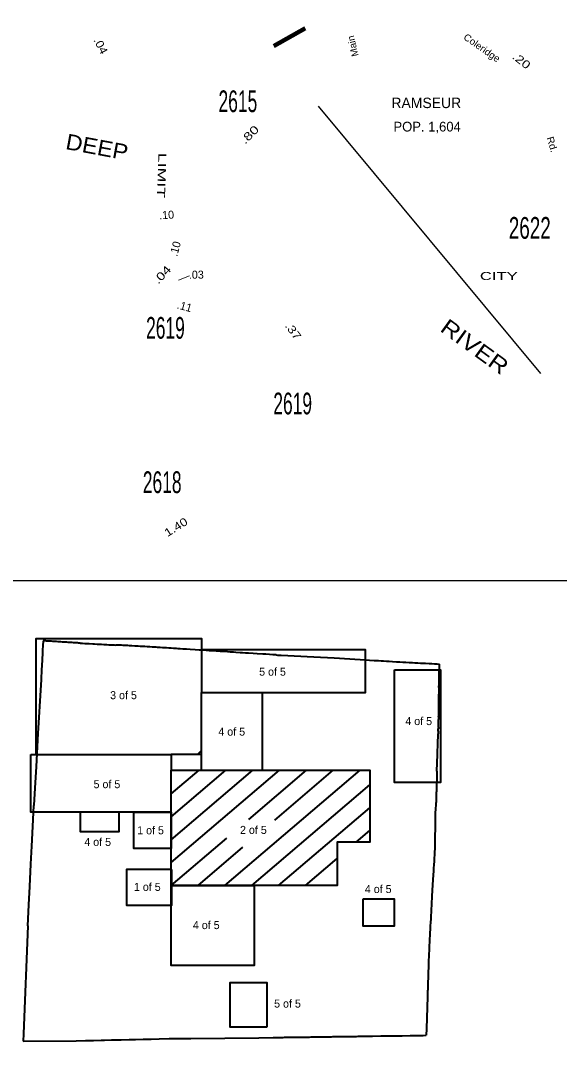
# Model space of a CAD drawing. Extents: x 370874 to 592082, y 190482 to 376297.
# Drawn here: x 567797 to 575530, y 270234 to 285292 of the extents above; entities that cross this region are included whole.
import ezdxf
from ezdxf.enums import TextEntityAlignment as Align

# ---------------------------------------------------------------- set-up
doc = ezdxf.new("R2010")
doc.units = 0
doc.header["$LTSCALE"] = 46
for name, color, linetype, lineweight in [('16', 7, 'Continuous', 53), ('20', 7, 'Continuous', 40), ('23', 7, 'Continuous', 25), ('31', 7, 'Continuous', 25), ('34', 7, 'Continuous', 25), ('40', 7, 'Continuous', 13), ('52', 7, 'Continuous', 25), ('58', 7, 'Continuous', 120), ('63', 7, 'Continuous', 25)]:
    doc.layers.add(name, color=color, linetype=linetype, lineweight=lineweight)
doc.layers.add('37', color=7, linetype='Continuous')
doc.layers.add('57', color=7, linetype='Continuous')

msp = doc.modelspace()

# ---------------------------------------------------------------- linework, layer by layer
at = {"layer": '20'}
for p, q in [((569136.01, 276326.46), (569158.71, 276325.46)), ((570391.06, 276254.98), (570391.06, 275644.64)), ((571265.84, 275644.64), (571265.84, 274527.11)), ((570391.05, 274752.73), (569957.57, 274752.73)), ((570391.05, 274809.05), (570332.9, 274752.73)), ((570391.05, 274527.11), (570391.05, 274752.73)), ((569957.57, 274527.11), (570391.05, 274527.11)), ((569957.57, 273922.52), (569957.57, 274527.11)), ((569957.57, 273200.35), (571515.29, 274527.11)), ((569957.57, 273528.74), (571129.73, 274527.11)), ((569957.57, 273857.13), (570744.18, 274527.11)), ((569957.57, 274185.52), (570358.62, 274527.11)), ((570391.05, 274527.11), (571265.84, 274527.11)), ((570728.68, 272871.96), (572671.96, 274527.11)), ((571071.33, 273820.58), (571900.85, 274527.11)), ((571444.84, 273810.32), (572286.4, 274527.11)), ((571114.24, 272871.96), (572810.83, 274316.99)), ((569957.57, 272871.96), (569957.57, 273922.52)), ((571499.8, 272871.96), (572810.83, 273988.6)), ((572617.01, 273495.13), (572810.83, 273660.21)), ((569957.57, 272871.96), (570754.31, 273550.57)), ((570343.13, 272871.96), (570987.22, 273420.55)), ((571885.35, 272871.96), (572339.44, 273258.71)), ((567896.3, 272289.8), (567832.02, 270737.35)), ((567832.02, 270737.35), (567827.83, 270636.08)), ((567827.83, 270636.08), (568588.8, 270641.07)), ((570239.76, 270674.42), (571213.71, 270683.21)), ((571213.71, 270683.21), (571423.94, 270686.73))]:
    msp.add_line(p, q, dxfattribs=at)
for points in [[(568017.31, 274752.73), (568017.31, 276418.36), (570391.06, 276418.36), (570391.06, 276254.98)], [(568114.53, 276355.36), (568113.71, 276336.32), (568111.89, 276301.59), (568109.43, 276272.5), (568108.65, 276242.94), (568106.94, 276213.08), (568105.15, 276180.93), (568103.29, 276145.74), (568101.87, 276119), (568100.41, 276090.97), (568098.73, 276055.18), (568096.64, 276017.39), (568094.95, 275982.34), (568093.38, 275951.27), (568091.97, 275920.2), (568090.05, 275884.77), (568088.02, 275844.25), (568087.07, 275828.48), (568086.55, 275815.83), (568085.58, 275796.03), (568084.7, 275777.9), (568083.99, 275762.13), (568083.24, 275754.6)], [(568116.32, 276386.3), (568115.65, 276373.26), (568114.94, 276363.91), (568114.53, 276355.36)], [(568173.82, 276382.6), (568164.07, 276383.23), (568149.68, 276384.01), (568133.23, 276385.03), (568123.11, 276385.91), (568116.32, 276386.3)], [(568349.23, 276371.94), (568331.4, 276372.98), (568306.72, 276374.47), (568279.68, 276376.29), (568256.3, 276377.63), (568237.88, 276378.83), (568213.51, 276380.09), (568191.8, 276381.56), (568173.82, 276382.6)], [(568369.94, 276370.64), (568360.12, 276371.28), (568349.23, 276371.94)], [(568585.39, 276356.78), (568572.44, 276357.62), (568552.11, 276358.9), (568534.89, 276359.79), (568515.32, 276361.15), (568493.92, 276362.54), (568475.42, 276363.65), (568457.06, 276364.85), (568436.5, 276366.23), (568410.99, 276368.26), (568392.48, 276369.24), (568369.94, 276370.64)], [(568646.25, 276353.42), (568623.63, 276354.44), (568609.08, 276355.45), (568595.6, 276356.21), (568585.39, 276356.78)], [(568646.25, 276353.42), (568684.03, 276351.37), (568715.16, 276349.49)], [(568715.16, 276349.49), (568740.75, 276347.99), (568776.91, 276345.82), (568831.63, 276342.63)], [(568831.63, 276342.63), (568852.57, 276341.19), (568894.67, 276338.86), (568928.55, 276337.01), (568945.91, 276336.55)], [(568945.91, 276336.55), (568955.2, 276335.73), (568990.37, 276334.03), (569005.29, 276333.14)], [(569005.29, 276333.14), (569031.25, 276331.79), (569060.87, 276330.16), (569072.52, 276329.77)], [(569072.52, 276329.77), (569102.44, 276328.14), (569117.59, 276327.47), (569136.01, 276326.46)], [(569231.79, 276321.92), (569211.31, 276322.82), (569184.67, 276324.25), (569158.71, 276325.46)], [(569282.36, 276319.48), (569266.29, 276320.31), (569241.31, 276321.41), (569231.79, 276321.92)], [(569316.46, 276317.94), (569305.88, 276318.39), (569282.36, 276319.48)], [(569384.22, 276314.93), (569357.12, 276316), (569332.75, 276317.18), (569316.46, 276317.94)], [(569473.37, 276309.37), (569435.23, 276311.72), (569392.38, 276314.59), (569384.22, 276314.93)], [(569609.33, 276300.92), (569580.01, 276302.78), (569545, 276304.87), (569509.75, 276306.95), (569480.9, 276308.88), (569473.37, 276309.37)], [(569740.17, 276292.88), (569713.23, 276294.46), (569684.45, 276296.09), (569647.75, 276298.34), (569609.33, 276300.92)], [(569888.07, 276283.36), (569865.85, 276284.89), (569830.98, 276287.05), (569798.02, 276289.11), (569761.95, 276291.28), (569740.17, 276292.88)], [(570008.65, 276276.14), (569989.08, 276277.16), (569954.75, 276279.39), (569922.94, 276281.36), (569888.07, 276283.36)], [(570055.72, 276272.69), (570031.79, 276274.59), (570008.65, 276276.14)], [(571465.5, 276183.13), (571417.52, 276185.92), (571369.59, 276189.09), (571318.45, 276192.33), (571273.64, 276195.13), (571194.23, 276200.11), (571135.64, 276203.91), (571069.18, 276208.2), (571024.06, 276211.01), (570983.59, 276213.53), (570947.16, 276215.85), (570887.19, 276219.63), (570851.6, 276221.96), (570805.5, 276224.91), (570764.96, 276227.44), (570718.92, 276230.4), (570661.39, 276234.12), (570603.31, 276237.78), (570561.32, 276240.45), (570501.04, 276244.31), (570460.88, 276246.99), (570413.93, 276250.01), (570357.08, 276253.59), (570301.98, 276257.1), (570227.67, 276261.67), (570177.98, 276264.81), (570124.87, 276268.04), (570084.17, 276270.56), (570055.72, 276272.69)], [(571265.84, 275644.64), (572747.16, 275644.64), (572747.16, 276254.98), (570391.06, 276254.98)], [(571465.5, 276183.13), (571485.33, 276182.32), (571535.57, 276179), (572005.72, 276154.87), (572299.34, 276139.99), (572670.21, 276117.67), (572875.42, 276105.08)], [(572875.42, 276105.08), (572905.19, 276103.21), (572935.5, 276101.5), (572974.48, 276099.26), (573008.52, 276097.06), (573052.6, 276094.7), (573091.43, 276092.23), (573137.34, 276089.55), (573196.2, 276086.15), (573241.27, 276083.24), (573283.53, 276081.05), (573327.69, 276078.61), (573374.67, 276075.84), (573422.1, 276073.45), (573459.11, 276071.15), (573502.06, 276068.8), (573538.45, 276066.88), (573577.12, 276064.88), (573610.47, 276062.98), (573663.86, 276059.94), (573701.69, 276058.01), (573741.75, 276055.68), (573778.21, 276053.76), (573811.95, 276051.64)], [(573805.56, 275709.1), (573804.96, 275727.05), (573805.78, 275763.03), (573806.42, 275794.06), (573807.1, 275822.8), (573808.03, 275870.06), (573808.35, 275891.18), (573808.72, 275908.03), (573809.36, 275931.35), (573809.75, 275950.79), (573810.5, 275986.54), (573811.33, 276022.38), (573811.81, 276045.09), (573811.95, 276051.64)], [(568083.24, 275754.6), (568082.94, 275752.91), (568041.54, 275054.19), (568014.8, 274580.71), (567996.11, 274269.3), (567981.84, 274024.57), (567981.86, 274022.26)], [(570391.05, 274752.73), (570391.05, 275644.64), (571265.84, 275644.64)], [(573800.46, 275291.34), (573800.79, 275305.58), (573800.85, 275323.95), (573801.2, 275351.23), (573801.71, 275378.21), (573802.06, 275406.56), (573802.39, 275430.41), (573802.87, 275453.95), (573803.07, 275482.53), (573803.5, 275509.36), (573804.06, 275533.44), (573804.17, 275559.12), (573804.64, 275582.29), (573804.99, 275608.43), (573805.55, 275632.81), (573805.96, 275657.57), (573806.03, 275678.46), (573806.39, 275696.59), (573805.56, 275709.1)], [(573800.46, 275291.34), (573800.4, 275283.87), (573799.89, 275275.94), (573799.9, 275267.49)], [(573794.47, 275087.97), (573794.96, 275102.75), (573795.3, 275116.46), (573795.82, 275125.76)], [(573796.15, 275139.09), (573795.94, 275131.78), (573795.82, 275125.76)], [(573796.15, 275139.09), (573796.55, 275153.04), (573797.18, 275176.2), (573798.05, 275200.97), (573798.88, 275221.39), (573799.77, 275249.12), (573799.89, 275255.22)], [(573799.9, 275267.49), (573800.09, 275261.77), (573799.89, 275255.22)], [(573776.2, 274514.92), (573783.73, 274754.01), (573784.6, 274778.93), (573785.23, 274802.47), (573786.07, 274824.18), (573787.14, 274855.12), (573787.78, 274880.49), (573788.83, 274908.99), (573789.57, 274937.18), (573790.54, 274966.82), (573791.22, 274987.16), (573791.66, 275005.38), (573792.55, 275022.67), (573793.04, 275048.27)], [(573794.47, 275087.97), (573794.09, 275076.92), (573793.72, 275067.78), (573793.49, 275056.66), (573793.04, 275048.27)], [(567937.16, 274752.73), (569957.57, 274752.73), (569957.57, 274527.11)], [(568568.16, 273922.52), (567937.16, 273922.52), (567937.16, 274752.73)], [(571265.84, 274527.11), (572810.83, 274527.11), (572810.83, 273495.13), (572339.44, 273495.13), (572339.44, 272871.96), (570989.42, 272871.96), (569957.57, 272871.96)], [(573776.2, 274514.92), (573776.13, 274506.3), (573775.99, 274487.17), (573775.59, 274464.39), (573774.55, 274436.81), (573773.44, 274408.99), (573772.42, 274384.54), (573771.87, 274361), (573771.18, 274339.51), (573770.49, 274318.32), (573769.5, 274298.14), (573769.23, 274281.3), (573768.47, 274261.71), (573767.89, 274244.35), (573767.36, 274223.92), (573766.44, 274202.59), (573765.93, 274184.3), (573765.32, 274164.19), (573764.45, 274138.51), (573763.83, 274116.8), (573763.3, 274095.08), (573762.37, 274073.51), (573761.67, 274049.9), (573761.05, 274027.57), (573755.87, 273974.11)], [(567896.3, 272289.8), (567910.93, 272594.08), (567911.09, 272594.16), (567924.07, 272856.19), (567940.03, 273175.88), (567952.77, 273437.22), (567966.78, 273716), (567981.86, 274022.26)], [(569957.57, 273922.52), (569210.74, 273922.52), (568568.16, 273922.52)], [(568648.31, 273922.52), (568648.31, 273645.94), (569210.74, 273645.94), (569210.74, 273922.52)], [(573755.87, 273974.11), (573751.79, 273910.43), (573751.53, 273890.7), (573751.17, 273868.75), (573750.96, 273858.08), (573750.73, 273831.79), (573750.31, 273809.77), (573750, 273782.03), (573749.63, 273758.48), (573749.28, 273723.59), (573749.04, 273707.66), (573748.69, 273687.46), (573748.22, 273658.13), (573747.5, 273612.18), (573746.99, 273563.26), (573746.37, 273533.31), (573746.17, 273513.2), (573745.93, 273484.08), (573745.54, 273466.71), (573745.66, 273462.82), (573745.04, 273433.26), (573745, 273412.99), (573744.85, 273400.79), (573743.84, 273384.18), (573742.35, 273362.25), (573741.57, 273346.4), (573739.32, 273312.88), (573736.29, 273262.45), (573734.2, 273230.07), (573733.42, 273213.16), (573730.67, 273172.25), (573730.4, 273165.09), (573727.82, 273125.93), (573727.3, 273116.33), (573725.22, 273085.1), (573724.44, 273067.5), (573722.25, 273032.46), (573721.5, 273019.89), (573719.94, 273001.68), (573719.21, 272994.3), (573718.73, 272976.92), (573718.4, 272970.52), (573717.71, 272957.19), (573716.05, 272934.72), (573715.38, 272923.82), (573714.2, 272903.71), (573712.51, 272875.37), (573710.6, 272845.59), (573709.42, 272826.16), (573706.71, 272779.15), (573704.03, 272736.8), (573703.62, 272731.01), (573701.05, 272681.49), (573698.65, 272634.02), (573695.78, 272585.04), (573693.28, 272535.07), (573690.64, 272486.69), (573688.16, 272439.22), (573685.67, 272389.39), (573682.72, 272339.95), (573680.3, 272290.43), (573677.59, 272242.68)], [(573677.59, 272242.68), (573676.63, 272222.13), (573675.78, 272205.98), (573675.53, 272188.68), (573674.1, 272164.23), (573672.59, 272140.99), (573670.83, 272112.58), (573669.93, 272088.8), (573668.67, 272067.4), (573667.87, 272047.59), (573666.09, 272016.12), (573664.31, 271985.35), (573662.67, 271951.74), (573661.56, 271929.12), (573660.02, 271900.7), (573658.14, 271865.2), (573657.52, 271836.55), (573656.52, 271807.67), (573655.41, 271787.18), (573655.24, 271770.49), (573654.48, 271744.13), (573653.61, 271712.05), (573652.63, 271686.52), (573652.3, 271669.91), (573651.66, 271650.86), (573651.01, 271629.45), (573649.84, 271597.99), (573648.62, 271571.78), (573648.19, 271550.14), (573647.76, 271541.3), (573646.39, 271488.65), (573645.41, 271463.5), (573644.85, 271444.99), (573644.2, 271424.56), (573643.46, 271401.63), (573643, 271388.22), (573642.7, 271375.72), (573641.89, 271353.32), (573641.12, 271325.74), (573640.26, 271295.65), (573639.18, 271266.23), (573638.17, 271235.68), (573637.96, 271225.24), (573635.81, 271168.32), (573634.81, 271128.32), (573634.16, 271107.14), (573633.37, 271062.02), (573631.48, 271024.93), (573630.69, 270965.87), (573628.51, 270918.33), (573627.23, 270866.28), (573625.4, 270812.34), (573624.57, 270787.72), (573623.16, 270741.86), (573622.57, 270718.01)], [(568588.8, 270641.07), (568724.02, 270643.92), (568840.92, 270646), (568947.91, 270648.55), (568999.12, 270649.48), (569099.62, 270652.07), (569236.22, 270654.66), (569354.88, 270657.32), (569444.02, 270659.67), (569555.97, 270662.03), (569666.54, 270664.36), (569782.99, 270667.13), (569928.61, 270670.62), (570006.45, 270672.38)], [(570006.45, 270672.38), (570239.07, 270674.43), (570239.15, 270674.43), (570239.76, 270674.42)], [(571423.94, 270686.73), (571426.27, 270686.89), (571443.04, 270687.08), (571450.29, 270687.03), (571472, 270687.49), (571495.33, 270687.87), (571515.37, 270688.11), (571540.53, 270688.54), (571566.37, 270688.9), (571586.34, 270689.21), (571626.05, 270689.71), (571631.46, 270689.59), (571655.32, 270690.11), (571676.43, 270690.35), (571706.45, 270690.67), (571721.78, 270690.87), (571749.29, 270691.37), (571765.14, 270691.56), (571794.19, 270691.97), (571809.73, 270692.24), (571830.54, 270692.41), (571854.85, 270692.7), (571880.54, 270693.13), (571899.82, 270693.38), (571930.46, 270693.85), (571944.79, 270693.9), (571968.2, 270694.35), (571990.07, 270694.66), (572016.52, 270695.01), (572034.43, 270695.34), (572056.46, 270695.5), (572079.55, 270695.87), (572104.7, 270696.15), (572123.53, 270696.56), (572150.74, 270696.9), (572168.95, 270697.16), (572196.62, 270697.43), (572214.15, 270697.76), (572229.78, 270698.03), (572258.82, 270698.44), (572279.86, 270698.76), (572303.79, 270699.05), (572325.89, 270699.35), (572348.45, 270699.58), (572393.19, 270700.26), (572438.39, 270700.86), (572462.55, 270701.31), (572483.28, 270701.62), (572507.29, 270701.91), (572528.64, 270702.22), (572557.82, 270702.63), (572573.53, 270702.9), (572600.28, 270703.17), (572618.5, 270703.43), (572645.48, 270703.85), (572663.62, 270704.03), (572685.72, 270704.41), (572708.97, 270704.71), (572731.15, 270705.01), (572754.24, 270705.24), (572782.75, 270705.72), (572799.59, 270705.99), (572823.84, 270706.43), (572841.32, 270706.75)], [(572841.32, 270706.75), (572851.65, 270706.89), (572968.11, 270708.75), (573169.31, 270711.35), (573275.25, 270712.65), (573392.1, 270714.5), (573414.88, 270714.53), (573490.87, 270715.62), (573576.3, 270716.98), (573622.57, 270718.01)]]:
    msp.add_lwpolyline(points, dxfattribs=at)
for points in [[(573163.36, 275967.66), (573825.51, 275967.66), (573825.51, 274348.98), (573163.36, 274348.98)], [(569421.06, 273922.52), (569957.57, 273922.52), (569957.57, 273402.77), (569421.06, 273402.77)], [(569963.75, 273101.35), (569312.8, 273101.35), (569312.8, 272587.01), (569963.75, 272587.01)], [(569957.57, 272871.96), (571151.27, 272871.96), (571151.27, 271719.95), (569957.57, 271719.95)], [(572716.03, 272679.42), (573160.56, 272679.42), (573160.56, 272288.64), (572716.03, 272288.64)], [(571332.38, 270833.79), (570805.36, 270833.79), (570805.36, 271474.9), (571332.38, 271474.9)]]:
    msp.add_lwpolyline(points, close=True, dxfattribs=at)
at = {"layer": '31'}
msp.add_line((572070.45, 284068.77), (575265.2, 280224.96), dxfattribs=at)
at = {"layer": '40'}
msp.add_line((570220.02, 281629.67), (570060.55, 281567.08), dxfattribs=at)
at = {"layer": '58'}
msp.add_line((571433.08, 284932.87), (571879.54, 285190.64), dxfattribs=at)
at = {"layer": '58', "lineweight": 13}
msp.add_line((571825.03, 285163.73), (571463.91, 284955.24), dxfattribs=at)
at = {"layer": '63'}
msp.add_lwpolyline([(490289.23, 310269.9), (581745.2, 310269.9), (581745.2, 277246.66), (566660.7, 277246.66), (566660.7, 257305.08), (523460.17, 257305.08)], dxfattribs=at)

# ---------------------------------------------------------------- texts
at = {"layer": '16'}
for s, rotation, width, p in [('Coleridge', 325.043, 1.05, (574393.57, 284865.55)), ('Rd.', 286.672, 1.1, (575383.97, 283504.19))]:
    msp.add_text(s, height=100, rotation=rotation, dxfattribs=dict(at, width=width)).set_placement(p, align=Align.CENTER)
at = {"layer": '20'}
for s, p in [('5 of 5', (571412.43, 275885.1)), ('3 of 5', (569270.93, 275547.65)), ('4 of 5', (573513.38, 275175.24)), ('4 of 5', (570826.44, 275023.85)), ('5 of 5', (569032.99, 274268.88)), ('1 of 5', (569659.95, 273606.66)), ('2 of 5', (571137.88, 273611.73)), ('4 of 5', (568900.08, 273438.68)), ('1 of 5', (569613.2, 272792.88)), ('4 of 5', (572931.61, 272762.55)), ('4 of 5', (570460.65, 272244.16)), ('5 of 5', (571627.84, 271116.5))]:
    msp.add_text(s, height=115, rotation=0.001, dxfattribs=at).set_placement(p, align=Align.CENTER)
at = {"layer": '23'}
for s, width, p in [('2615', 0.6, (570914.98, 283982.18)), ('2622', 0.65, (575109.85, 282163.08)), ('2619', 0.6, (569873.98, 280726.83)), ('2619', 0.6, (571702.29, 279639.91)), ('2618', 0.6, (569827.09, 278509.03))]:
    msp.add_text(s, height=312, dxfattribs=dict(at, width=width)).set_placement(p, align=Align.CENTER)
at = {"layer": '34'}
for s, height, p in [('RAMSEUR', 150, (573622.82, 284040.51)), ('POP. 1,604', 140, (573634.72, 283703.82))]:
    msp.add_text(s, height=height, dxfattribs=at).set_placement(p, align=Align.CENTER)
at = {"layer": '37', "width": 1.05}
msp.add_text('Main', height=100, rotation=103.244, dxfattribs=at).set_placement((572615.49, 284942.85), align=Align.CENTER)
at = {"layer": '40'}
for s, rotation, width, p in [('.04', 297.733, 1.15, (568893.65, 284909.06)), ('.20', 322.118, 1.3, (574955.09, 284676.37)), ('.80', 45.022, 1.4, (571124.21, 283617.6)), ('.04', 47.401, 1.35, (569869.02, 281607.78)), ('.37', 306.262, 1.25, (571663.26, 280802.89)), ('1.40', 32.301, 1.2, (570056.19, 277972.16))]:
    msp.add_text(s, height=115, rotation=rotation, dxfattribs=dict(at, width=width)).set_placement(p, align=Align.CENTER)
for s, rotation, p in [('.10', 3.237, (569893.74, 282447.65)), ('.10', 74.733, (570069.64, 282004.25)), ('.03', 0.775, (570318.43, 281589.29)), ('.11', 344.667, (570134.54, 281135.44))]:
    msp.add_text(s, height=115, rotation=rotation, dxfattribs=at).set_placement(p, align=Align.CENTER)
at = {"layer": '52', "width": 1.65}
msp.add_text('LIMIT', height=115, rotation=267.982, dxfattribs=at).set_placement((569763.33, 283074.28), align=Align.CENTER)
at = {"layer": '52', "width": 1.55}
msp.add_text('CITY', height=115, dxfattribs=at).set_placement((574664.61, 281570.17), align=Align.CENTER)
at = {"layer": '57'}
for s, rotation, width, p in [('DEEP', 349.472, 1.1, (568870.42, 283371.24)), ('RIVER', 324.081, 1.2, (574253.25, 280522.27))]:
    msp.add_text(s, height=225, rotation=rotation, dxfattribs=dict(at, width=width)).set_placement(p, align=Align.CENTER)

doc.saveas('drawing.dxf')
